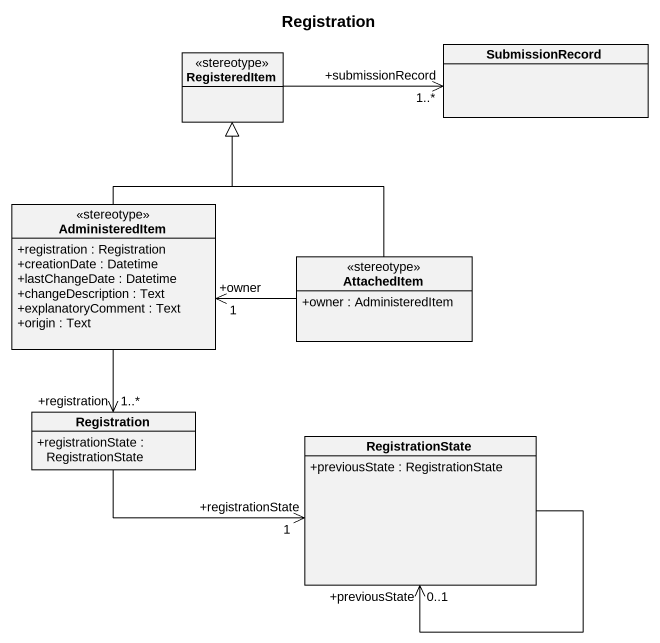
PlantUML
@startuml
title Registration
hide circle
hide empty members
skinparam classAttributeIconSize 0
class RegisteredItem <<stereotype>>
class SubmissionRecord
class AdministeredItem <<stereotype>> {
  +registration : Registration
  +creationDate : Datetime
  +lastChangeDate : Datetime
  +changeDescription : Text
  +explanatoryComment : Text
  +origin : Text
}
class AttachedItem <<stereotype>> {
  +owner : AdministeredItem
}
class Registration {
  +registrationState : RegistrationState
}
class RegistrationState {
  +previousState : RegistrationState
}
SubmissionRecord "+submissionRecord\n1..*" <-left- RegisteredItem
AdministeredItem -up-|> RegisteredItem
AdministeredItem "+owner\n1" <-right- AttachedItem
AttachedItem -up-|> RegisteredItem
Registration "+registration\n1..*" <-up- AdministeredItem
RegistrationState "+registrationState\n1" <-left- Registration
RegistrationState "+previousState\n0..1" <-- RegistrationState
@enduml
